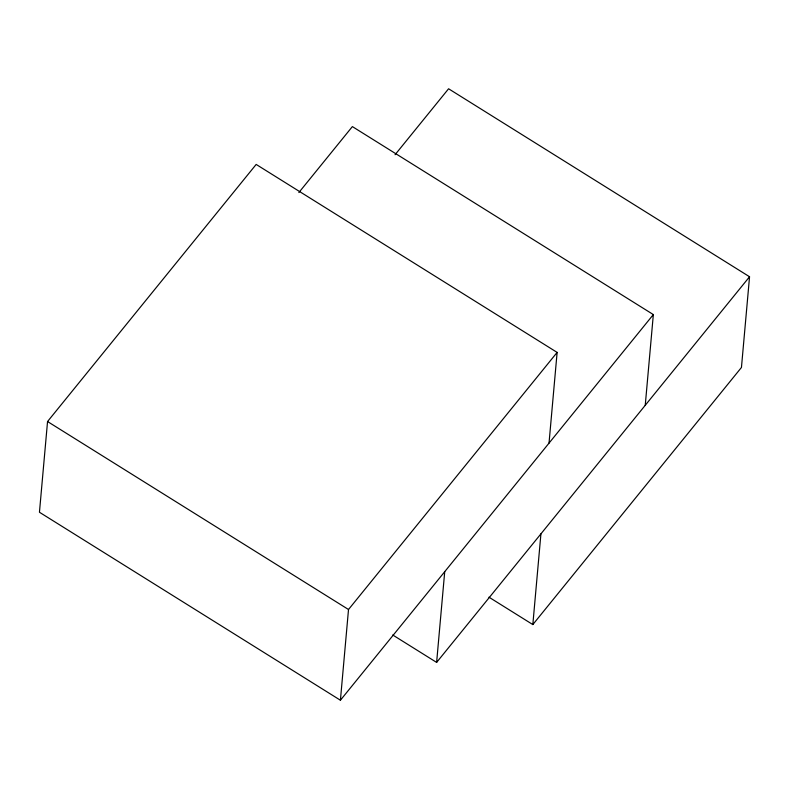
<?xml version="1.0" encoding="UTF-8"?>
<svg xmlns="http://www.w3.org/2000/svg" width="789" height="789" viewBox="0 0 789 789"><rect width="100%" height="100%" fill="white"/><g stroke="black" fill="none" stroke-linecap="round" stroke-linejoin="round"><path stroke-width="1.18" d="M549.026 443.132L557.123 352.407L256.169 164.428L47.547 421.533L39.45 512.248L340.414 700.228L653.341 314.574L352.377 126.595L298.863 192.546M340.414 700.228L348.511 609.512L557.123 352.407M392.735 634.987L436.623 662.405L444.72 571.68M488.943 597.165L532.831 624.572L540.929 533.847M645.244 405.299L653.341 314.574M395.072 154.713L448.586 88.772L749.55 276.752L741.453 367.467L532.831 624.572M436.623 662.405L749.55 276.752M47.547 421.533L348.511 609.512"/></g></svg>
